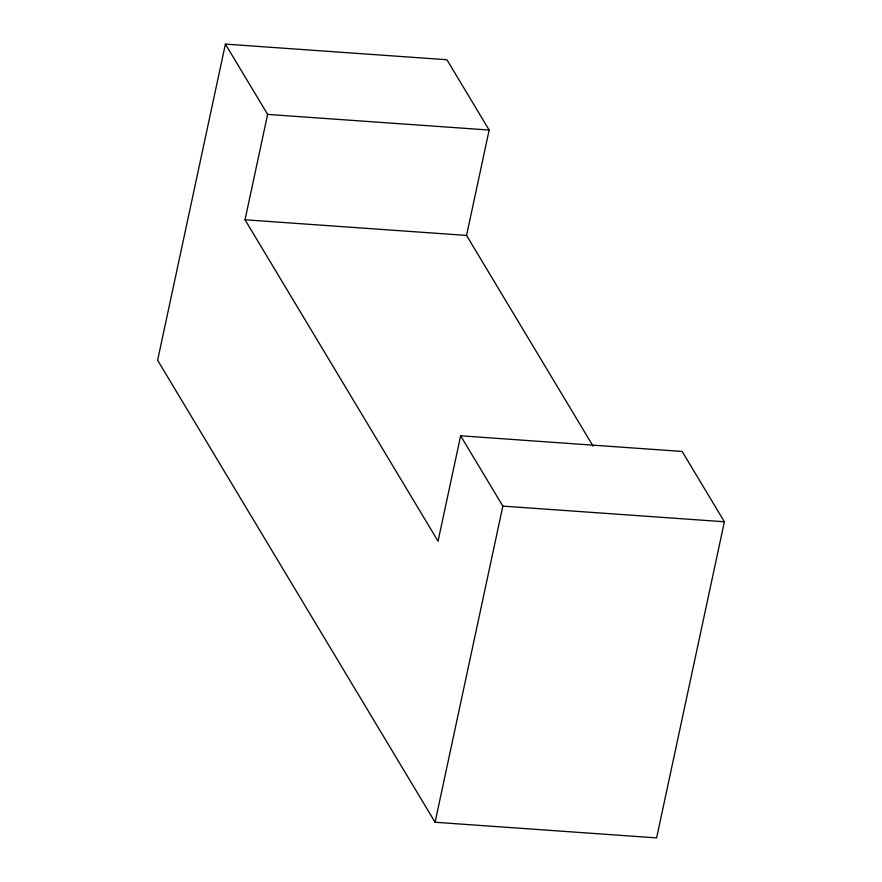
<?xml version="1.0" encoding="UTF-8"?>
<svg xmlns="http://www.w3.org/2000/svg" width="882" height="882" viewBox="0 0 882 882"><rect width="100%" height="100%" fill="white"/><g stroke="black" fill="none" stroke-linecap="round" stroke-linejoin="round"><path stroke-width="1.32" d="M225.395 44.1L157.613 360.242L435.08 822.256L656.605 837.9L724.387 521.758L682.161 451.452L460.636 435.807L438.045 541.184L245.02 219.783L267.621 114.406L225.395 44.1L446.92 59.744L489.146 130.051L466.556 235.428L593.112 446.16M435.08 822.256L502.85 506.114L460.636 435.807M267.621 114.406L489.146 130.051M245.02 219.783L466.556 235.428M502.85 506.114L724.387 521.758"/></g></svg>
